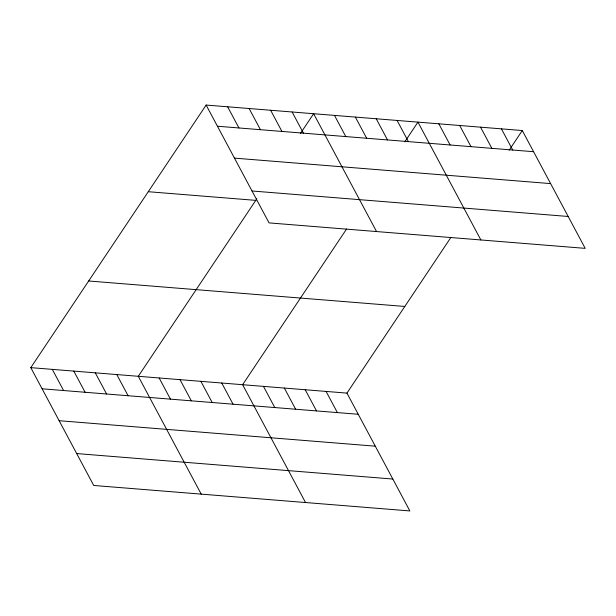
<?xml version="1.0" encoding="UTF-8"?>
<svg xmlns="http://www.w3.org/2000/svg" width="616" height="616" viewBox="0 0 616 616"><rect width="100%" height="100%" fill="white"/><g stroke="black" fill="none" stroke-linecap="round" stroke-linejoin="round"><path stroke-width="0.92" d="M30.8 367.637L346.947 393.108L409.863 510.941L93.717 485.462L30.8 367.637L206.137 105.059L522.283 130.538L585.2 248.364L269.053 222.892L206.137 105.059M256.818 198.799L138.292 376.299L201.209 494.124M300.477 133.418L313.629 113.721L376.545 231.554M346.615 228.96L242.619 384.7L305.536 502.533M404.804 141.819L417.956 122.13L480.873 239.963M346.947 393.108L450.943 237.368M509.132 150.227L522.283 130.538M217.44 126.234L533.587 151.705M234.473 158.127L550.619 183.606M252.021 190.991L568.168 216.47M148.279 191.707L255.763 200.369M88.666 280.988L404.804 306.46M42.104 388.804L358.25 414.275M59.136 420.705L375.283 446.177M76.684 453.568L392.831 479.04M501.416 128.852L512.72 150.027M480.549 127.173L491.861 148.341M459.69 125.495L470.994 146.662M438.823 123.808L450.127 144.983M397.089 120.451L408.393 141.618M376.222 118.765L387.526 139.94M355.363 117.086L366.666 138.254M334.496 115.4L345.799 136.575M292.13 111.989L303.434 133.164M270.632 110.256L281.935 131.431M249.134 108.524L260.437 129.699M227.635 106.791L238.939 127.966M326.08 391.43L337.383 412.597M305.213 389.743L316.516 410.918M284.346 388.065L295.649 409.232M263.479 386.386L274.79 407.553M221.752 383.021L233.056 404.188M200.885 381.343L212.189 402.51M180.018 379.656L191.322 400.831M159.151 377.978L170.455 399.145M116.794 374.567L128.097 395.734M95.295 372.834L106.599 394.001M73.797 371.101L85.1 392.269M52.298 369.369L63.602 390.536"/></g></svg>
